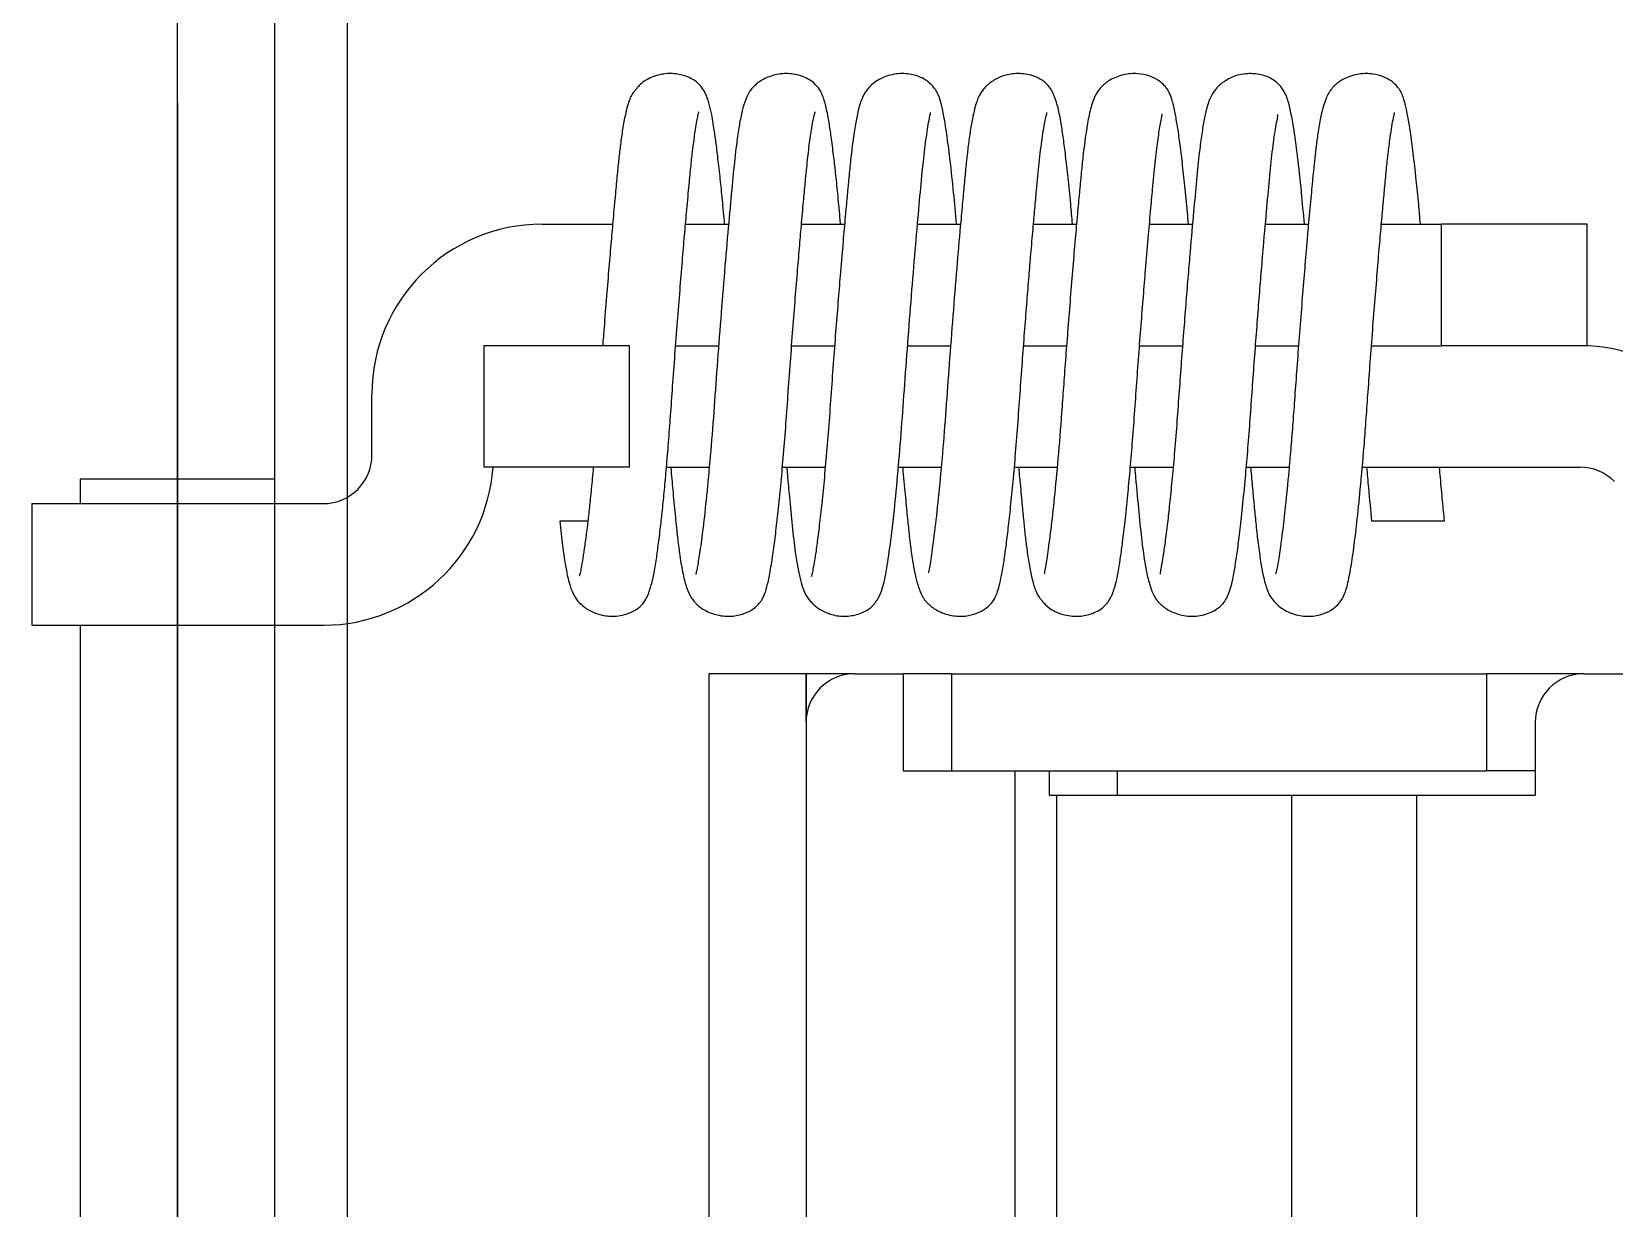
# Model space of a CAD drawing. Extents: x -3080 to 28500, y -1326 to 31609.
# Drawn here: x 6734.89 to 6738.146, y 26385.986 to 26388.407 of the extents above; entities that cross this region are included whole.
import ezdxf

# ---------------------------------------------------------------- set-up
doc = ezdxf.new("R2010")
doc.units = 0
doc.header["$LTSCALE"] = 100
doc.layers.add('0-xref', color=8, linetype='Continuous')
doc.layers.add('188K-SM-07-F10-MECH-CR PIPE-Y2257103$0$AP7P1-SM-08-FNN-120-A(4)-SMP$0$15P6-SM-08-FNN-320-A(10)-UIS-TCM$0$15P6-SM-08-FNN-00-(@10)170308-MIC$0$0-CDS', color=140, linetype='Continuous')

# ---------------------------------------------------------------- blocks, each defined once
blk = doc.blocks.new('188K-SM-07-F10-MECH-CR PIPE-Y2257103$0$CDS-CVD')
at = {"layer": '188K-SM-07-F10-MECH-CR PIPE-Y2257103$0$AP7P1-SM-08-FNN-120-A(4)-SMP$0$15P6-SM-08-FNN-320-A(10)-UIS-TCM$0$15P6-SM-08-FNN-00-(@10)170308-MIC$0$0-CDS', "ltscale": 0.1}
for p, q in [((6735.39, -72972.4769), (6735.39, -72925.4769)), ((6735.19, -72972.7522), (6735.19, -72926.2522)), ((6735.54, -72972.6269), (6735.54, -72941.6358)), ((6735.19, -72946.5022), (6735.19, -72950.548)), ((6735.94, -72946.7519), (6736.085, -72946.7519)), ((6736.2351, -72946.7519), (6736.3236, -72946.7519)), ((6736.4736, -72946.7519), (6736.5622, -72946.7519)), ((6736.7122, -72946.7519), (6736.8007, -72946.7519)), ((6736.9508, -72946.7519), (6737.0393, -72946.7519)), ((6737.1894, -72946.7519), (6737.2779, -72946.7519)), ((6737.4279, -72946.7519), (6737.5164, -72946.7519)), ((6737.6665, -72946.7519), (6737.79, -72946.7519)), ((6737.79, -72947.0019), (6737.79, -72946.7519)), ((6738.09, -72946.7519), (6737.79, -72946.7519)), ((6738.09, -72947.0019), (6738.09, -72946.7519)), ((6735.82, -72947.0019), (6735.82, -72947.2519)), ((6736.12, -72947.0019), (6735.82, -72947.0019)), ((6736.12, -72947.2519), (6736.12, -72947.0019)), ((6736.2148, -72947.0019), (6736.3031, -72947.0019)), ((6736.4533, -72947.0019), (6736.5417, -72947.0019)), ((6736.6919, -72947.0019), (6736.7803, -72947.0019)), ((6736.9305, -72947.0019), (6737.0188, -72947.0019)), ((6737.169, -72947.0019), (6737.2574, -72947.0019)), ((6737.4076, -72947.0019), (6737.4959, -72947.0019)), ((6737.6462, -72947.0019), (6737.79, -72947.0019)), ((6738.09, -72947.0019), (6737.79, -72947.0019)), ((6735.59, -72947.2269), (6735.59, -72947.1019)), ((6736.12, -72947.2519), (6735.82, -72947.2519)), ((6736.1958, -72947.2519), (6736.2838, -72947.2519)), ((6736.4344, -72947.2519), (6736.5224, -72947.2519)), ((6736.6729, -72947.2519), (6736.7609, -72947.2519)), ((6736.9115, -72947.2519), (6736.9994, -72947.2519)), ((6737.1501, -72947.2519), (6737.2381, -72947.2519)), ((6737.3886, -72947.2519), (6737.4767, -72947.2519)), ((6737.6271, -72947.2519), (6738.075, -72947.2519)), ((6734.99, -72947.2769), (6734.99, -72947.3269)), ((6735.1265, -72947.2769), (6734.99, -72947.2769)), ((6735.39, -72947.2769), (6735.1265, -72947.2769)), ((6735.39, -72947.3269), (6735.39, -72947.2769)), ((6734.89, -72947.3269), (6734.89, -72947.5769)), ((6734.89, -72947.3269), (6735.19, -72947.3269)), ((6735.19, -72947.3269), (6735.49, -72947.3269)), ((6735.19, -72947.3269), (6735.19, -72947.5769)), ((6736.0337, -72947.3627), (6735.9763, -72947.3627)), ((6737.7213, -72947.3627), (6737.6463, -72947.3627)), ((6737.7963, -72947.3627), (6737.7213, -72947.3627)), ((6734.89, -72947.5769), (6735.19, -72947.5769)), ((6734.99, -72947.5769), (6734.99, -72949.9269)), ((6735.19, -72947.5769), (6735.49, -72947.5769)), ((6735.39, -72949.9269), (6735.39, -72947.5769)), ((6736.283, -72947.6769), (6736.283, -72949.7769)), ((6736.483, -72947.6769), (6736.283, -72947.6769)), ((6736.483, -72947.6769), (6736.483, -72949.7769)), ((6736.583, -72947.6769), (6736.483, -72947.6769)), ((6736.483, -72947.7755), (6736.483, -72947.6769)), ((6736.583, -72947.6769), (6736.683, -72947.6769)), ((6736.683, -72947.6769), (6736.683, -72947.8769)), ((6736.783, -72947.6769), (6736.683, -72947.6769)), ((6736.783, -72947.8769), (6736.783, -72947.6769)), ((6736.783, -72947.6769), (6737.883, -72947.6769)), ((6737.883, -72947.6769), (6737.883, -72947.8769)), ((6738.083, -72947.6769), (6737.883, -72947.6769)), ((6738.083, -72947.6769), (6738.383, -72947.6769)), ((6737.983, -72947.7769), (6737.983, -72947.9269)), ((6736.683, -72947.8769), (6736.783, -72947.8769)), ((6736.783, -72947.8769), (6737.883, -72947.8769)), ((6736.9131, -72949.5769), (6736.9131, -72947.8769)), ((6736.983, -72947.8769), (6736.983, -72947.9269)), ((6737.1227, -72947.8769), (6737.1227, -72947.9269)), ((6737.983, -72947.8769), (6737.883, -72947.8769)), ((6736.983, -72947.9269), (6736.9989, -72947.9269)), ((6736.9989, -72949.5269), (6736.9989, -72947.9269)), ((6736.9989, -72947.9269), (6737.4824, -72947.9269)), ((6737.4824, -72949.5269), (6737.4824, -72947.9269)), ((6737.4824, -72947.9269), (6737.7396, -72947.9269)), ((6737.7396, -72947.9269), (6737.983, -72947.9269)), ((6737.7396, -72949.5269), (6737.7396, -72947.9269))]:
    blk.add_line(p, q, dxfattribs=at)
for centre, radius, start, end in [((6735.94, -72947.1019), 0.35, 90, 180), ((6738.075, -72947.3519), 0.35, 45, 90), ((6735.49, -72947.2269), 0.1, 270, 0), ((6735.49, -72947.2269), 0.35, 270, 355.904), ((6738.075, -72947.3519), 0.1, 45, 90), ((6736.583, -72947.7769), 0.1, 90, 180), ((6738.083, -72947.7769), 0.1, 90, 180)]:
    blk.add_arc(centre, radius, start, end, dxfattribs=at)
for points, knots in [([(6736.3154, -72946.7519), (6736.3152, -72946.75), (6736.3136, -72946.7303), (6736.3104, -72946.6971), (6736.3059, -72946.6517), (6736.3014, -72946.6125), (6736.2973, -72946.5799), (6736.2937, -72946.555), (6736.2904, -72946.5343), (6736.2862, -72946.5125), (6736.2795, -72946.4901), (6736.2727, -72946.4754), (6736.2629, -72946.4635), (6736.2532, -72946.4557), (6736.2405, -72946.4488), (6736.2211, -72946.4427), (6736.2023, -72946.4413), (6736.1823, -72946.4439), (6736.1661, -72946.4488), (6736.1518, -72946.4562), (6736.1436, -72946.4627), (6736.1388, -72946.4677), (6736.1365, -72946.4703), (6736.1351, -72946.472), (6736.1339, -72946.4735), (6736.1323, -72946.4755), (6736.1296, -72946.4787), (6736.1281, -72946.48), (6736.1242, -72946.4858), (6736.1202, -72946.4943), (6736.1156, -72946.5082), (6736.1107, -72946.528), (6736.1058, -72946.5545), (6736.1013, -72946.586), (6736.0977, -72946.6171), (6736.0943, -72946.6505), (6736.0905, -72946.6912), (6736.0863, -72946.7375), (6736.0818, -72946.7882), (6736.0773, -72946.8414), (6736.0724, -72946.9009), (6736.0681, -72946.9554), (6736.0655, -72946.9896), (6736.0645, -72947.0019)], [0, 0, 0, 0, 0.004267, 0.044872, 0.082531, 0.123453, 0.159479, 0.190506, 0.217405, 0.250424, 0.284727, 0.324729, 0.343329, 0.359209, 0.372222, 0.383527, 0.405085, 0.41711, 0.428767, 0.439457, 0.449405, 0.453345, 0.454954, 0.45643, 0.457903, 0.459511, 0.463548, 0.478976, 0.496612, 0.527343, 0.557818, 0.589965, 0.633991, 0.671782, 0.703589, 0.734388, 0.770717, 0.813069, 0.848802, 0.887823, 0.929915, 0.974734, 1, 1, 1, 1]), ([(6736.5539, -72946.7519), (6736.5535, -72946.7473), (6736.5517, -72946.7249), (6736.5482, -72946.6892), (6736.5439, -72946.6464), (6736.5393, -72946.6071), (6736.5349, -72946.5727), (6736.5306, -72946.5441), (6736.5264, -72946.5201), (6736.5205, -72946.4952), (6736.5128, -72946.4759), (6736.4987, -72946.4603), (6736.4833, -72946.4507), (6736.4632, -72946.4432), (6736.4381, -72946.4408), (6736.4097, -72946.4461), (6736.3882, -72946.4573), (6736.3773, -72946.4667), (6736.3704, -72946.474), (6736.3658, -72946.4806), (6736.3591, -72946.4931), (6736.3531, -72946.5113), (6736.347, -72946.5387), (6736.3413, -72946.5743), (6736.3355, -72946.6227), (6736.3292, -72946.6898), (6736.3219, -72946.7696), (6736.3142, -72946.8608), (6736.3064, -72946.9583), (6736.2989, -72947.0563), (6736.2923, -72947.1516), (6736.285, -72947.2412), (6736.2775, -72947.3204), (6736.2703, -72947.3839), (6736.2641, -72947.4299), (6736.2596, -72947.4555), (6736.2575, -72947.4683), (6736.2558, -72947.4728), (6736.257, -72947.472), (6736.257, -72947.472)], [0, 0, 0, 0, 0.007337, 0.035729, 0.062379, 0.087107, 0.116886, 0.142917, 0.165262, 0.197294, 0.230481, 0.248113, 0.257221, 0.266077, 0.283174, 0.300993, 0.31449, 0.319209, 0.322891, 0.332902, 0.349215, 0.379677, 0.41019, 0.43888, 0.480603, 0.522919, 0.567988, 0.614953, 0.662246, 0.708893, 0.754307, 0.801125, 0.847748, 0.891653, 0.932024, 0.968364, 0.984966, 0.999835, 1, 1, 1, 1]), ([(6736.7924, -72946.7519), (6736.7905, -72946.7299), (6736.7863, -72946.6824), (6736.7799, -72946.6229), (6736.7733, -72946.5705), (6736.7673, -72946.5325), (6736.7618, -72946.5064), (6736.7565, -72946.4878), (6736.7468, -72946.47), (6736.7304, -72946.455), (6736.7074, -72946.4441), (6736.6748, -72946.4405), (6736.6483, -72946.4466), (6736.6304, -72946.4557), (6736.6151, -72946.4668), (6736.6025, -72946.4828), (6736.5976, -72946.4941), (6736.5935, -72946.5052), (6736.5888, -72946.5232), (6736.5836, -72946.5499), (6736.5787, -72946.5841), (6736.5742, -72946.6221), (6736.5707, -72946.6591), (6736.5671, -72946.6964), (6736.5633, -72946.7384), (6736.5588, -72946.7898), (6736.554, -72946.8467), (6736.5491, -72946.9066), (6736.5443, -72946.9669), (6736.5394, -72947.0315), (6736.5345, -72947.0985), (6736.5298, -72947.1653), (6736.5246, -72947.2289), (6736.5193, -72947.2872), (6736.514, -72947.3385), (6736.5091, -72947.3819), (6736.5045, -72947.417), (6736.5005, -72947.4436), (6736.4971, -72947.4625), (6736.4952, -72947.4727), (6736.4935, -72947.477), (6736.4942, -72947.4764), (6736.4943, -72947.4763)], [0, 0, 0, 0, 0.0358, 0.077068, 0.114708, 0.153905, 0.180801, 0.206788, 0.230263, 0.245612, 0.261592, 0.277791, 0.296636, 0.30724, 0.316431, 0.330849, 0.343291, 0.357961, 0.382194, 0.411636, 0.443475, 0.4713, 0.495215, 0.516273, 0.539311, 0.566743, 0.598524, 0.625087, 0.653775, 0.684301, 0.716287, 0.7491, 0.78191, 0.814323, 0.84597, 0.876519, 0.905692, 0.933276, 0.959127, 0.981601, 0.998599, 1, 1, 1, 1]), ([(6737.0311, -72946.7519), (6737.0299, -72946.738), (6737.0269, -72946.7039), (6737.0221, -72946.6565), (6737.0171, -72946.6116), (6737.0124, -72946.5753), (6737.0076, -72946.5428), (6737.0015, -72946.5106), (6736.9927, -72946.4842), (6736.9845, -72946.4697), (6736.9738, -72946.4594), (6736.9649, -72946.4532), (6736.9533, -72946.4479), (6736.9409, -72946.4441), (6736.9279, -72946.4421), (6736.9131, -72946.442), (6736.8986, -72946.4439), (6736.8815, -72946.4489), (6736.8616, -72946.4597), (6736.8454, -72946.4761), (6736.8374, -72946.4907), (6736.8337, -72946.5007), (6736.8292, -72946.5155), (6736.8248, -72946.5358), (6736.8203, -72946.5622), (6736.8162, -72946.5927), (6736.8125, -72946.6252), (6736.8091, -72946.6602), (6736.8053, -72946.7009), (6736.8003, -72946.7566), (6736.7937, -72946.8322), (6736.786, -72946.9272), (6736.7783, -72947.0261), (6736.7715, -72947.1224), (6736.7646, -72947.2136), (6736.7569, -72947.298), (6736.749, -72947.372), (6736.7412, -72947.4292), (6736.7374, -72947.4557), (6736.7349, -72947.468), (6736.7352, -72947.4691), (6736.7353, -72947.4696)], [0, 0, 0, 0, 0.023105, 0.056373, 0.086927, 0.114539, 0.142005, 0.173535, 0.208861, 0.236215, 0.247103, 0.255724, 0.262441, 0.268088, 0.276934, 0.283495, 0.291532, 0.303354, 0.31811, 0.331874, 0.344892, 0.360154, 0.379883, 0.404175, 0.432359, 0.458274, 0.480241, 0.504286, 0.528718, 0.555442, 0.599618, 0.647606, 0.695214, 0.741025, 0.786804, 0.833862, 0.881752, 0.930435, 0.978491, 0.990385, 1, 1, 1, 1]), ([(6737.2696, -72946.7519), (6737.2689, -72946.7438), (6737.2665, -72946.7159), (6737.2623, -72946.6732), (6737.2571, -72946.6251), (6737.252, -72946.5842), (6737.2471, -72946.5503), (6737.242, -72946.5213), (6737.2371, -72946.4998), (6737.2317, -72946.4843), (6737.2271, -72946.4753), (6737.2199, -72946.4661), (6737.2085, -72946.4558), (6737.1897, -72946.4462), (6737.1628, -72946.4409), (6737.1374, -72946.443), (6737.113, -72946.4519), (6737.0989, -72946.4615), (6737.092, -72946.4676), (6737.0849, -72946.4754), (6737.0796, -72946.4837), (6737.0719, -72946.4999), (6737.0652, -72946.5256), (6737.0586, -72946.5634), (6737.0533, -72946.6042), (6737.0491, -72946.6454), (6737.0456, -72946.6826), (6737.0416, -72946.7262), (6737.0371, -72946.7766), (6737.0322, -72946.8333), (6737.0272, -72946.8943), (6737.0223, -72946.9565), (6737.0177, -72947.0166), (6737.0134, -72947.0734), (6737.0085, -72947.1432), (6737.0023, -72947.223), (6736.9946, -72947.3061), (6736.9871, -72947.3754), (6736.9798, -72947.4288), (6736.976, -72947.4567), (6736.9726, -72947.4707), (6736.9738, -72947.4708), (6736.9741, -72947.4709)], [0, 0, 0, 0, 0.012977, 0.044323, 0.074895, 0.104463, 0.132844, 0.159901, 0.1915, 0.215175, 0.231416, 0.239392, 0.249531, 0.261858, 0.275664, 0.29283, 0.308329, 0.314124, 0.318588, 0.322158, 0.335027, 0.3558, 0.39447, 0.431024, 0.470877, 0.492491, 0.515805, 0.541148, 0.56847, 0.597655, 0.628257, 0.658106, 0.68659, 0.713558, 0.738938, 0.78771, 0.834079, 0.878048, 0.923024, 0.968181, 0.990567, 1, 1, 1, 1]), ([(6737.5082, -72946.7519), (6737.5062, -72946.7297), (6737.5017, -72946.6784), (6737.4942, -72946.6104), (6737.4868, -72946.5558), (6737.4797, -72946.518), (6737.4741, -72946.494), (6737.4629, -72946.4706), (6737.4438, -72946.4533), (6737.4188, -72946.4428), (6737.3831, -72946.4412), (6737.359, -72946.4486), (6737.3404, -72946.4597), (6737.3252, -72946.4732), (6737.3148, -72946.4899), (6737.3104, -72946.5023), (6737.3051, -72946.5202), (6737.3006, -72946.5428), (6737.2958, -72946.5738), (6737.2906, -72946.6152), (6737.2855, -72946.668), (6737.2791, -72946.7377), (6737.2731, -72946.8063), (6737.2677, -72946.8704), (6737.2634, -72946.9246), (6737.2588, -72946.9823), (6737.2543, -72947.0423), (6737.2498, -72947.1037), (6737.2454, -72947.1656), (6737.2406, -72947.2253), (6737.2357, -72947.2799), (6737.2309, -72947.3269), (6737.2262, -72947.3697), (6737.2216, -72947.4063), (6737.2173, -72947.4352), (6737.214, -72947.4545), (6737.2115, -72947.467), (6737.2109, -72947.4709), (6737.2116, -72947.4716), (6737.2118, -72947.4718)], [0, 0, 0, 0, 0.036742, 0.084736, 0.132872, 0.16472, 0.196099, 0.226928, 0.249073, 0.268422, 0.28426, 0.305131, 0.317359, 0.32786, 0.344518, 0.360705, 0.379261, 0.407933, 0.437842, 0.465945, 0.505054, 0.543965, 0.588921, 0.613871, 0.640287, 0.667982, 0.696715, 0.7262, 0.756738, 0.788702, 0.81924, 0.847824, 0.8742, 0.905655, 0.932738, 0.955459, 0.971425, 0.990666, 1, 1, 1, 1]), ([(6737.7468, -72946.7519), (6737.7456, -72946.7381), (6737.7428, -72946.706), (6737.7378, -72946.6563), (6737.7321, -72946.6057), (6737.7263, -72946.5628), (6737.7211, -72946.5308), (6737.7164, -72946.5083), (6737.7123, -72946.493), (6737.7081, -72946.4825), (6737.7038, -72946.4749), (6737.6987, -72946.4679), (6737.6886, -72946.4581), (6737.6721, -72946.4483), (6737.6517, -72946.4428), (6737.6349, -72946.4418), (6737.6167, -72946.4431), (6737.5938, -72946.4496), (6737.5757, -72946.4613), (6737.568, -72946.4689), (6737.5655, -72946.4717), (6737.5632, -72946.4744), (6737.5604, -72946.4782), (6737.5565, -72946.4844), (6737.552, -72946.494), (6737.5471, -72946.5086), (6737.5417, -72946.5306), (6737.5366, -72946.5582), (6737.5325, -72946.5882), (6737.5293, -72946.6152), (6737.5262, -72946.6464), (6737.5223, -72946.6875), (6737.5173, -72946.7421), (6737.512, -72946.802), (6737.5068, -72946.8644), (6737.5018, -72946.9266), (6737.4967, -72946.9913), (6737.492, -72947.0544), (6737.4878, -72947.113), (6737.4839, -72947.1665), (6737.48, -72947.2153), (6737.475, -72947.2722), (6737.4692, -72947.3311), (6737.4626, -72947.3884), (6737.4562, -72947.4329), (6737.4526, -72947.4576), (6737.4489, -72947.4715), (6737.45, -72947.4712), (6737.4503, -72947.4711)], [0, 0, 0, 0, 0.022447, 0.052442, 0.089796, 0.123797, 0.15424, 0.181076, 0.203503, 0.221072, 0.231045, 0.2384, 0.247554, 0.259468, 0.272894, 0.280648, 0.289593, 0.306187, 0.317473, 0.321045, 0.322534, 0.324543, 0.330659, 0.339705, 0.356395, 0.378357, 0.402238, 0.432583, 0.456571, 0.475191, 0.493904, 0.521678, 0.553166, 0.588295, 0.616893, 0.6472, 0.678856, 0.709286, 0.737324, 0.763613, 0.788867, 0.812859, 0.856316, 0.89383, 0.932154, 0.972262, 0.992211, 1, 1, 1, 1]), ([(6735.9763, -72947.3627), (6735.9782, -72947.3803), (6735.9817, -72947.4133), (6735.9871, -72947.45), (6735.9921, -72947.4756), (6735.9962, -72947.4922), (6735.9998, -72947.5029), (6736.0029, -72947.5107), (6736.0091, -72947.5227), (6736.024, -72947.539), (6736.0437, -72947.5506), (6736.0613, -72947.5563), (6736.0758, -72947.5585), (6736.0905, -72947.5587), (6736.1067, -72947.5568), (6736.1239, -72947.5508), (6736.1385, -72947.5419), (6736.1482, -72947.5323), (6736.156, -72947.5196), (6736.1632, -72947.5009), (6736.1695, -72947.4753), (6736.1745, -72947.446), (6736.179, -72947.4131), (6736.1834, -72947.3778), (6736.1876, -72947.3393), (6736.1917, -72947.2986), (6736.1959, -72947.2524), (6736.2001, -72947.2012), (6736.2044, -72947.1454), (6736.2086, -72947.0847), (6736.2134, -72947.0197), (6736.2184, -72946.953), (6736.2236, -72946.8884), (6736.2284, -72946.829), (6736.2329, -72946.7758), (6736.2374, -72946.7247), (6736.2418, -72946.6778), (6736.2457, -72946.6362), (6736.2493, -72946.603), (6736.2529, -72946.5748), (6736.2561, -72946.553), (6736.259, -72946.5363), (6736.2611, -72946.5264), (6736.2623, -72946.5219), (6736.2621, -72946.5216), (6736.262, -72946.5215)], [0, 0, 0, 0, 0.038629, 0.072542, 0.100999, 0.123562, 0.140015, 0.150612, 0.163548, 0.177301, 0.192835, 0.20573, 0.214742, 0.221449, 0.230215, 0.242372, 0.250621, 0.267336, 0.28886, 0.317278, 0.343535, 0.374908, 0.402787, 0.432735, 0.457181, 0.483201, 0.510636, 0.539278, 0.568875, 0.59958, 0.632617, 0.666929, 0.699862, 0.73101, 0.760148, 0.78713, 0.819629, 0.848169, 0.873771, 0.896782, 0.926352, 0.949664, 0.973765, 0.992735, 1, 1, 1, 1]), ([(6736.2046, -72947.2519), (6736.2048, -72947.2542), (6736.2064, -72947.2727), (6736.2096, -72947.308), (6736.214, -72947.3546), (6736.2183, -72947.3959), (6736.2232, -72947.4342), (6736.2288, -72947.4686), (6736.2354, -72947.4953), (6736.2417, -72947.5114), (6736.247, -72947.5209), (6736.2517, -72947.5274), (6736.2584, -72947.5345), (6736.2696, -72947.5438), (6736.2857, -72947.5521), (6736.3047, -72947.5572), (6736.3232, -72947.5593), (6736.3445, -72947.5575), (6736.3673, -72947.5488), (6736.3809, -72947.5387), (6736.3892, -72947.5294), (6736.3934, -72947.5228), (6736.3982, -72947.513), (6736.403, -72947.4972), (6736.4086, -72947.4712), (6736.4144, -72947.4356), (6736.4199, -72947.3939), (6736.4251, -72947.349), (6736.4303, -72947.2976), (6736.4355, -72947.2404), (6736.4405, -72947.1787), (6736.4452, -72947.1129), (6736.4501, -72947.0448), (6736.4552, -72946.9769), (6736.4602, -72946.9126), (6736.4649, -72946.854), (6736.4693, -72946.8019), (6736.4735, -72946.7525), (6736.4776, -72946.7076), (6736.4812, -72946.6681), (6736.4849, -72946.63), (6736.4891, -72946.5919), (6736.4941, -72946.5564), (6736.4985, -72946.5328), (6736.5019, -72946.5211), (6736.5017, -72946.5207), (6736.5016, -72946.5205)], [0, 0, 0, 0, 0.003552, 0.029307, 0.060537, 0.08884, 0.115194, 0.151456, 0.18957, 0.20816, 0.221885, 0.230823, 0.234467, 0.239171, 0.252579, 0.2611, 0.27008, 0.284818, 0.297423, 0.308499, 0.31672, 0.326332, 0.340183, 0.365029, 0.397619, 0.434031, 0.462805, 0.492653, 0.523366, 0.554694, 0.586352, 0.61808, 0.650921, 0.683089, 0.713521, 0.741908, 0.768039, 0.791788, 0.819655, 0.84322, 0.863369, 0.894798, 0.92897, 0.96155, 0.987418, 1, 1, 1, 1]), ([(6736.4432, -72947.2519), (6736.4436, -72947.2573), (6736.4455, -72947.2787), (6736.4493, -72947.32), (6736.4545, -72947.3753), (6736.4602, -72947.4235), (6736.4658, -72947.4588), (6736.4707, -72947.483), (6736.4764, -72947.5015), (6736.4828, -72947.5171), (6736.4983, -72947.536), (6736.5158, -72947.5475), (6736.535, -72947.5558), (6736.5609, -72947.5603), (6736.5941, -72947.5548), (6736.6156, -72947.5424), (6736.6303, -72947.5256), (6736.6414, -72947.5003), (6736.6476, -72947.469), (6736.6566, -72947.4123), (6736.6646, -72947.3425), (6736.6723, -72947.2619), (6736.6795, -72947.1738), (6736.686, -72947.0806), (6736.6932, -72946.984), (6736.7008, -72946.8866), (6736.7085, -72946.7941), (6736.7157, -72946.7121), (6736.722, -72946.6437), (6736.7271, -72946.5965), (6736.7313, -72946.5658), (6736.7346, -72946.5458), (6736.7372, -72946.5313), (6736.7393, -72946.5231), (6736.739, -72946.5225), (6736.7388, -72946.5223)], [0, 0, 0, 0, 0.008521, 0.034236, 0.072159, 0.113075, 0.142595, 0.170684, 0.194387, 0.209837, 0.228014, 0.239786, 0.251346, 0.269327, 0.285682, 0.305947, 0.32827, 0.351094, 0.397624, 0.444925, 0.492319, 0.539109, 0.584694, 0.628935, 0.674383, 0.720843, 0.767327, 0.811996, 0.854005, 0.894439, 0.916203, 0.93965, 0.964642, 0.988063, 1, 1, 1, 1]), ([(6736.6817, -72947.2519), (6736.6817, -72947.252), (6736.6835, -72947.2721), (6736.6867, -72947.3066), (6736.691, -72947.3522), (6736.6942, -72947.3848), (6736.6972, -72947.4103), (6736.7004, -72947.4335), (6736.7045, -72947.4588), (6736.7097, -72947.4835), (6736.7148, -72947.5009), (6736.7195, -72947.5123), (6736.723, -72947.5188), (6736.7263, -72947.5238), (6736.7289, -72947.5272), (6736.7314, -72947.53), (6736.7342, -72947.5331), (6736.7427, -72947.5409), (6736.7621, -72947.5526), (6736.7853, -72947.5582), (6736.8032, -72947.5588), (6736.8199, -72947.5573), (6736.8395, -72947.5513), (6736.855, -72947.5414), (6736.866, -72947.5302), (6736.8716, -72947.5211), (6736.8764, -72947.5103), (6736.8807, -72947.4954), (6736.8852, -72947.4745), (6736.8899, -72947.4471), (6736.8945, -72947.4144), (6736.8991, -72947.3775), (6736.904, -72947.3331), (6736.909, -72947.2812), (6736.9142, -72947.2223), (6736.9191, -72947.1588), (6736.9237, -72947.0934), (6736.9284, -72947.0294), (6736.933, -72946.9684), (6736.9374, -72946.9117), (6736.9416, -72946.8603), (6736.9457, -72946.8104), (6736.9497, -72946.7639), (6736.9536, -72946.7203), (6736.9578, -72946.6738), (6736.9626, -72946.6228), (6736.9686, -72946.5729), (6736.9741, -72946.5416), (6736.9774, -72946.526), (6736.9792, -72946.5216), (6736.9781, -72946.5224), (6736.978, -72946.5225)], [0, 0, 0, 0, 0.000191, 0.031846, 0.059834, 0.084589, 0.09934, 0.117612, 0.139844, 0.166217, 0.194127, 0.208162, 0.219254, 0.227415, 0.23271, 0.234359, 0.235862, 0.239728, 0.25164, 0.268631, 0.277122, 0.284639, 0.297709, 0.309272, 0.317953, 0.330134, 0.348455, 0.369783, 0.395781, 0.425553, 0.450347, 0.477184, 0.505938, 0.536411, 0.568324, 0.60131, 0.633121, 0.663536, 0.692436, 0.719529, 0.744593, 0.767481, 0.794472, 0.817439, 0.839984, 0.876878, 0.918013, 0.95968, 0.980063, 0.999192, 1, 1, 1, 1]), ([(6736.9203, -72947.2519), (6736.9209, -72947.259), (6736.9231, -72947.2838), (6736.9265, -72947.3198), (6736.9301, -72947.3584), (6736.9334, -72947.3907), (6736.9372, -72947.4217), (6736.9419, -72947.4531), (6736.9477, -72947.4822), (6736.9541, -72947.5043), (6736.9593, -72947.5154), (6736.9634, -72947.521), (6736.9649, -72947.5223), (6736.9669, -72947.5247), (6736.9684, -72947.5265), (6736.9695, -72947.528), (6736.9709, -72947.5296), (6736.973, -72947.5321), (6736.9778, -72947.5372), (6736.9853, -72947.5435), (6736.9992, -72947.5511), (6737.0153, -72947.5563), (6737.0354, -72947.5593), (6737.0542, -72947.5583), (6737.0734, -72947.5527), (6737.0867, -72947.546), (6737.0966, -72947.5384), (6737.1043, -72947.5296), (6737.1096, -72947.5209), (6737.1162, -72947.506), (6737.1219, -72947.4852), (6737.1265, -72947.46), (6737.1302, -72947.4358), (6737.1345, -72947.4043), (6737.1394, -72947.3623), (6737.1445, -72947.3133), (6737.1495, -72947.2595), (6737.1542, -72947.2037), (6737.1588, -72947.1426), (6737.1633, -72947.0788), (6737.168, -72947.0149), (6737.1727, -72946.9529), (6737.1774, -72946.8941), (6737.1823, -72946.8341), (6737.1873, -72946.7754), (6737.1921, -72946.7203), (6737.197, -72946.6679), (6737.2017, -72946.6188), (6737.2069, -72946.5757), (6737.2115, -72946.5474), (6737.2147, -72946.5314), (6737.2161, -72946.5262), (6737.2146, -72946.5265), (6737.2142, -72946.5266)], [0, 0, 0, 0, 0.0112849, 0.0392389, 0.0631094, 0.0836558, 0.1062852, 0.1330351, 0.1640526, 0.1965981, 0.2248769, 0.2342989, 0.2427776, 0.2457414, 0.2469083, 0.2479446, 0.2489396, 0.2499876, 0.2525082, 0.2591898, 0.2664253, 0.274295, 0.282585, 0.2973214, 0.3050044, 0.3136311, 0.3241985, 0.3366448, 0.3506261, 0.3640781, 0.3948221, 0.4180633, 0.4392301, 0.4645948, 0.4941266, 0.5276411, 0.5551771, 0.5844892, 0.6152455, 0.6458689, 0.6758421, 0.7049177, 0.7328292, 0.7593595, 0.7922985, 0.8222573, 0.8491353, 0.8850759, 0.9199025, 0.9537633, 0.9715445, 0.992625, 1, 1, 1, 1]), ([(6737.1589, -72947.2519), (6737.1592, -72947.2554), (6737.1619, -72947.2866), (6737.1666, -72947.3366), (6737.1728, -72947.3996), (6737.1796, -72947.4497), (6737.1867, -72947.4847), (6737.1936, -72947.5057), (6737.1991, -72947.5173), (6737.204, -72947.5247), (6737.2091, -72947.5308), (6737.2179, -72947.5394), (6737.2365, -72947.5514), (6737.2648, -72947.5591), (6737.2932, -72947.5591), (6737.3253, -72947.5478), (6737.343, -72947.531), (6737.3503, -72947.518), (6737.3567, -72947.5007), (6737.361, -72947.482), (6737.365, -72947.4601), (6737.3697, -72947.4296), (6737.3748, -72947.3901), (6737.3803, -72947.3409), (6737.3858, -72947.2855), (6737.3909, -72947.2266), (6737.3956, -72947.1682), (6737.3999, -72947.1069), (6737.4043, -72947.0453), (6737.4089, -72946.9849), (6737.4134, -72946.9269), (6737.4177, -72946.8723), (6737.4231, -72946.8072), (6737.4291, -72946.737), (6737.4357, -72946.666), (6737.4414, -72946.607), (6737.4467, -72946.5674), (6737.4512, -72946.5415), (6737.454, -72946.5289), (6737.4534, -72946.527), (6737.4531, -72946.5261)], [0, 0, 0, 0, 0.005405, 0.049138, 0.090554, 0.13224, 0.177058, 0.200362, 0.218398, 0.230105, 0.233839, 0.237845, 0.249629, 0.266397, 0.28372, 0.301196, 0.319007, 0.340906, 0.362099, 0.382874, 0.407904, 0.437403, 0.466942, 0.500058, 0.536453, 0.565621, 0.596068, 0.626344, 0.655769, 0.684474, 0.712205, 0.738742, 0.763914, 0.809647, 0.849972, 0.890028, 0.932569, 0.954821, 0.977976, 1, 1, 1, 1]), ([(6737.3974, -72947.2519), (6737.3976, -72947.2543), (6737.3991, -72947.2714), (6737.4017, -72947.2995), (6737.4052, -72947.3371), (6737.4088, -72947.3738), (6737.413, -72947.4118), (6737.418, -72947.4466), (6737.4228, -72947.4726), (6737.427, -72947.4902), (6737.431, -72947.5024), (6737.434, -72947.5104), (6737.4435, -72947.5274), (6737.461, -72947.5428), (6737.4784, -72947.5517), (6737.4982, -72947.558), (6737.5262, -72947.5598), (6737.5538, -72947.5523), (6737.5766, -72947.5374), (6737.5895, -72947.5182), (6737.597, -72947.4949), (6737.603, -72947.4646), (6737.6098, -72947.4196), (6737.6163, -72947.3652), (6737.6235, -72947.2957), (6737.6298, -72947.2238), (6737.6349, -72947.1575), (6737.6388, -72947.1022), (6737.6431, -72947.042), (6737.6479, -72946.978), (6737.653, -72946.9137), (6737.6579, -72946.8528), (6737.6625, -72946.7976), (6737.6667, -72946.7488), (6737.6705, -72946.7064), (6737.6742, -72946.6669), (6737.6776, -72946.631), (6737.6815, -72946.5959), (6737.6853, -72946.5676), (6737.689, -72946.5443), (6737.6918, -72946.5293), (6737.6939, -72946.5219), (6737.6933, -72946.522), (6737.6932, -72946.5221)], [0, 0, 0, 0, 0.003831, 0.027247, 0.048045, 0.071422, 0.098544, 0.129863, 0.159805, 0.17891, 0.195048, 0.208269, 0.221, 0.237647, 0.248147, 0.25824, 0.274975, 0.291386, 0.306462, 0.331467, 0.359906, 0.39991, 0.438536, 0.476085, 0.518392, 0.566137, 0.591676, 0.618156, 0.646586, 0.677157, 0.708181, 0.737683, 0.765426, 0.791251, 0.815065, 0.836834, 0.862729, 0.88639, 0.91465, 0.940248, 0.969159, 0.993303, 1, 1, 1, 1]), ([(6736.0453, -72947.2519), (6736.0451, -72947.254), (6736.0436, -72947.2716), (6736.0407, -72947.3011), (6736.0368, -72947.339), (6736.0328, -72947.3739), (6736.0287, -72947.4059), (6736.0246, -72947.4342), (6736.0211, -72947.4545), (6736.019, -72947.4672), (6736.0165, -72947.4751), (6736.0173, -72947.4747), (6736.0174, -72947.4747)], [0, 0, 0, 0, 0.016894, 0.145004, 0.265288, 0.377059, 0.512077, 0.641514, 0.776196, 0.87953, 0.984642, 1, 1, 1, 1]), ([(6737.636, -72947.2519), (6737.6373, -72947.2661), (6737.6409, -72947.307), (6737.6442, -72947.3407), (6737.6463, -72947.3627)], [0, 0, 0, 0, 0.347224, 1, 1, 1, 1]), ([(6737.7963, -72947.3627), (6737.795, -72947.3492), (6737.7923, -72947.3214), (6737.7888, -72947.2838), (6737.7867, -72947.2592), (6737.7861, -72947.2519)], [0, 0, 0, 0, 0.402488, 0.824557, 1, 1, 1, 1])]:
    blk.add_open_spline(points, degree=3, knots=knots, dxfattribs=at)
blk = doc.blocks.new('188K-SM-07-F10-MECH-CR PIPE-Y2257103')
blk.add_blockref('188K-SM-07-F10-MECH-CR PIPE-Y2257103$0$CDS-CVD', (0, 99334.7631))

msp = doc.modelspace()

# ---------------------------------------------------------------- block references
at = {"layer": '0-xref'}
msp.add_blockref('188K-SM-07-F10-MECH-CR PIPE-Y2257103', (0, 0), dxfattribs=at)

doc.saveas('drawing.dxf')
